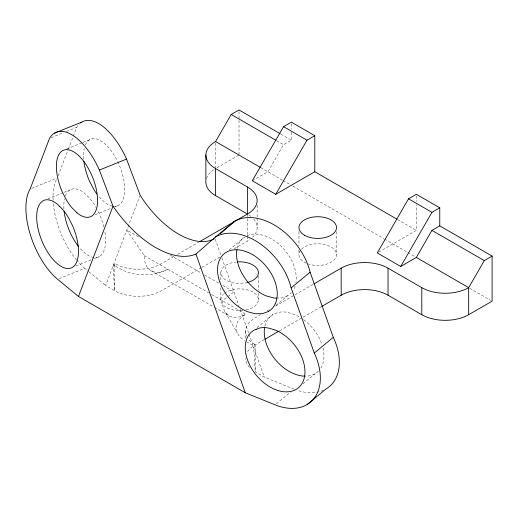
<?xml version="1.0" encoding="UTF-8"?>
<svg xmlns="http://www.w3.org/2000/svg" width="518" height="518" viewBox="0 0 518 518"><rect width="100%" height="100%" fill="white"/><g stroke="black" fill="none" stroke-linecap="round" stroke-linejoin="round"><path stroke-width="0.39" stroke-dasharray="2.59 1.94" d="M58.145 175.77L68.13 149.689M68.415 148.944L76.69 127.337A55.232 25.868 68 0 1 79.273 124.042M201.334 267.722L161.519 290.708A33.139 19.134 0 0 1 114.653 290.708L105.601 285.483L139.873 195.966M114.653 265.093L113.053 266.012L114.653 290.708L114.653 265.093L115.229 263.908L121.516 266.692A33.139 19.134 0 0 0 161.519 263.649L174.093 256.391M291.356 132.343L291.356 140.184L283.547 144.697L267.923 171.756L252.978 180.381M229.247 249.825L244.574 237.186M275.977 305.322L287.632 295.72A36.454 24.378 50.5 0 0 291.323 292.676M257.051 327.622L272.999 314.478L275.181 313.694A30.031 20.085 50.5 0 1 291.381 313.552L294.114 314.296A36.454 24.378 50.5 0 1 300.466 317.547M276.327 403.82L290.43 392.191M302.965 383.754L315.229 373.646M216.964 167.8L239.025 155.07M115.229 263.908L113.474 264.918L120.778 269.133A33.139 19.134 0 0 0 167.644 269.133A33.139 19.134 -60 0 1 144.211 255.601L126.813 230.07L139.426 237.354M177.583 254.377L198.543 242.275M202.033 267.314L220.195 256.831M234.168 248.763L247.436 241.103A33.139 19.134 0 0 0 250 239.439M260.839 314.543L255.251 317.767A33.139 19.134 0 0 0 246.672 336.247M267.126 310.91L269.917 309.298M275.505 306.073L313.228 284.291M378.671 252.124L416.33 230.38L416.33 204.727M294.114 389.16L264.297 377.104L255.251 371.885L255.251 346.264L254.804 344.489L253.056 345.506L245.752 341.284M264.329 339.581L255.251 344.826A33.139 19.134 0 0 0 246.672 353.399M279.701 330.711L320.914 306.915M255.251 346.264L253.652 347.19L255.251 371.885M51.01 137.717L63.481 132.673M66.414 131.488L76.69 127.337M66.822 148.97L82.226 142.741M82.958 142.444L89.562 139.776M31.611 188.384L57.291 178.004M47.928 198.834L63.338 192.605M64.07 192.307L69.943 189.938M95.208 214.73L110.612 208.501M115.015 206.721L118.687 205.238M76.036 265.902L91.44 259.673M94.373 258.488L99.514 256.41M59.046 278.652L84.725 268.272L88.41 271.309M287.632 295.72L281.468 297.986L277.48 298.044M280.892 134.143L291.356 140.184M276.567 140.669L283.547 144.697M397.423 219.464L416.33 230.38M260.696 167.579L282.368 180.096M283.068 180.497L290.054 184.531M292.851 186.15L383.741 238.617M384.434 239.025L415.196 256.786M469.729 288.267L490.701 300.375M170.247 255.147L201.075 272.947M204.578 274.967L218.59 283.055M222.792 285.483L234 291.958L222.319 300.699A33.139 19.134 -60 0 0 245.752 314.232A33.139 19.134 0 0 0 244.438 340.481M144.211 255.601L208.793 292.89M211.577 294.502L245.752 314.232M151.075 270.772L213.837 307.012M214.536 307.414L229.183 315.87M254.804 344.489L249.98 340.863A33.139 19.134 0 0 1 248.064 338.617M89.025 271.814L105.601 285.483M225.459 312.419L237.173 332.711M215.223 239.161L220.856 254.998M221.931 258.016L239.102 306.287M240.177 309.304L248.763 333.437M249.029 334.188L264.297 377.104M416.33 195.908L416.33 201.515M336.519 231.552L336.519 254.629M298.957 231.552L298.957 245.875M298.957 249.857L298.957 254.629M291.356 123.718L291.356 129.209M258.404 275.854L258.404 290.177M258.404 293.363L258.404 299.728M257.142 205.29L257.142 217.23M257.142 218.02L257.142 227.57M247.436 214.044L247.436 235.528M247.436 236.325L247.436 241.103M245.545 331.293L245.545 338.254M239.025 111.584L239.025 119.632M239.025 120.441L239.025 154.26M220.849 272.669L220.849 282.219M220.849 287.788L220.849 299.728M215.592 143.13L215.592 168.596M249.462 367.379A33.139 19.134 0 0 1 245.545 358.352M247.565 282.491A18.777 10.839 0 0 1 221.756 275.997A18.777 10.839 0 0 1 236.13 262.017M224.43 293.356A18.777 10.839 0 0 1 254.623 293.201A18.777 10.839 0 0 1 246.044 309.919M243.123 310.379A18.777 10.839 0 0 1 224.313 306.002A18.777 10.839 0 0 1 223.362 294.308M306.306 263.235A18.777 10.839 0 0 1 309.803 244.807A18.777 10.839 0 0 1 336.499 255.102A18.777 10.839 0 0 1 308.346 264.018M253.723 219.108A33.139 19.134 0 0 1 252.706 237.14M248.757 214.847A33.139 19.134 0 0 1 251.696 217.061M206.462 178.568A33.139 19.134 0 0 1 214.271 169.405M93.803 257.472A36.454 17.075 68 0 1 79.843 248.09M63.915 208.838A36.454 17.075 68 0 1 64.53 198.821M65.41 195.856A36.454 17.075 68 0 1 84.725 193.408L86.636 195.344A30.031 14.064 68 0 1 95.921 207.31M103.865 226.962A36.454 17.075 68 0 0 99.514 214.316L97.98 211.389A30.031 14.064 68 0 0 97.326 210.01M104.921 232.122A36.454 17.075 68 0 1 95.182 257.569M112.361 206.164A35.897 16.816 68 0 1 104.124 201.819L101.716 199.378A27.797 13.021 68 0 1 98.796 196.426M83.676 159.123A35.897 16.816 68 0 1 84.233 148.517M85.366 144.936A35.897 16.816 68 0 1 117.366 160.968M117.703 161.668A35.897 16.816 68 0 1 114.42 206.378M84.725 268.272A55.232 25.868 68 0 1 77.059 260.606M76.528 259.971A55.232 25.868 68 0 1 53.153 200.816M53.114 200.045A55.232 25.868 68 0 1 56.922 178.632M318.389 371.205A36.454 24.378 50.5 0 1 305.944 376.172M264.905 326.055A36.454 24.378 50.5 0 1 272.999 314.478M303.703 319.748A36.454 24.378 50.5 0 1 322.092 344.975M322.954 348.018A36.454 24.378 50.5 0 1 320.389 368.816M323.433 390.261A55.232 36.94 50.5 0 1 297.254 390.319M237.173 248.329A36.454 24.378 50.5 0 1 244.515 237.108M247.092 235.69A36.454 24.378 50.5 0 1 280.983 246.108A36.454 24.378 50.5 0 1 295.927 282.64M295.059 286.169A36.454 24.378 50.5 0 1 293.156 290.242"/><path stroke-width="0.78" d="M78.458 296.458L113.008 206.196L99.378 170.059A55.232 25.868 68 0 0 49.54 138.306L30.141 188.979A55.232 25.868 68 0 0 57.582 279.247L78.458 296.458L245.292 392.78L275.103 404.83A55.232 36.94 50.5 0 0 314.284 353.023L333.294 337.354L310.114 272.196A55.232 36.94 50.5 0 0 234.414 221.38L215.41 237.05L195.946 254.079L245.292 392.78M215.592 168.596L247.436 186.985A33.139 19.134 0 0 1 247.436 214.044L215.592 195.655L215.592 168.596A33.139 19.134 0 0 1 215.592 141.537L231.209 114.478L239.025 109.971L280.193 133.741M314.789 171.756L314.789 135.677L291.356 122.144L283.547 126.657L252.298 180.776L275.731 194.302L314.789 171.756L396.723 219.056M275.731 194.302L306.98 140.184L314.789 135.677M439.769 225.867L439.769 207.828L416.33 194.302L408.521 198.808L377.279 252.926L400.712 266.459L416.33 257.44L431.954 230.38L439.769 225.867L492.1 256.086L492.1 301.185L468.667 314.711A33.139 19.134 0 0 1 421.801 314.711L388.04 295.215A33.139 19.134 0 0 0 341.174 295.215L321.613 306.514M400.712 266.459L431.954 212.341L439.769 207.828M492.1 256.086L484.291 260.593L468.667 287.652L468.667 314.711M220.428 233.618L234.414 221.38M314.284 353.023L291.103 287.866L310.114 272.196M307.096 404.558L326.1 388.882A55.232 36.94 50.5 0 0 333.294 337.354M199.935 241.466L247.436 214.044L247.436 186.985M313.927 283.89L341.174 268.162A33.139 19.134 0 0 1 388.04 268.162L421.801 287.652A33.139 19.134 0 0 0 468.667 287.652L416.33 257.44M265.028 339.18L279.001 331.112M54.578 133.12L81.721 122.144M99.378 170.059L126.528 159.084L140.151 195.221A74.352 39.737 56.6 0 0 164.834 224.229C172.882 231.093 182.019 237.082 192.249 240.054A74.352 39.737 56.6 0 0 214.297 238.779M276.677 298.057L274.281 298.096L266.556 296.024A36.454 24.378 50.5 0 1 236.894 249.754M283.547 126.657L306.98 140.184M408.521 198.808L431.954 212.341M231.209 114.478L275.867 140.261M431.954 230.38L484.291 260.593M215.592 141.537L260.25 167.32M421.801 287.652L421.801 314.711M388.04 268.162L388.04 295.215M341.174 268.162L341.174 295.215M205.879 155.07L205.879 182.129A33.139 19.134 0 0 0 215.592 195.655M195.946 254.079A88.876 47.501 56.6 0 1 113.008 206.196M237.529 261.894A18.777 10.839 0 0 1 257.705 269.729A18.777 10.839 0 0 1 247.565 282.491M96.918 194.095A27.797 13.021 68 0 1 91.492 184.926L89.562 181.229A35.897 16.816 68 0 1 83.903 161.389M78.367 246.283A36.454 17.075 68 0 1 64.109 211.117M80.465 123.006A55.232 25.868 68 0 1 126.528 159.084M215.41 237.05A55.232 36.94 50.5 0 1 291.103 287.866M305.134 376.178A36.454 24.378 50.5 0 1 275.453 359.757A36.454 24.378 50.5 0 1 264.62 327.48M268.622 311.389L262.464 313.662L255.277 313.766L247.552 311.7A36.454 24.378 50.5 0 1 218.518 262.639A36.454 24.378 50.5 0 1 262.199 262.004A36.454 24.378 50.5 0 1 268.622 311.389M256.17 329.364L253.988 330.154A36.454 24.378 50.5 0 0 260.172 379.474A36.454 24.378 50.5 0 0 303.949 379.098A36.454 24.378 50.5 0 0 275.103 329.972L272.371 329.228A30.031 20.085 50.5 0 0 256.17 329.364M76.975 212.794L74.566 210.353A27.797 13.021 68 0 1 64.349 195.901L62.419 192.197A35.897 16.816 68 0 1 66.68 149.605A35.897 16.816 68 0 1 96.866 192.295A35.897 16.816 68 0 1 76.975 212.794M59.492 206.319L57.582 204.383A36.454 17.075 68 0 0 37.387 225.201A36.454 17.075 68 0 0 68.033 268.544A36.454 17.075 68 0 0 72.365 225.291L70.837 222.364A30.031 14.064 68 0 0 59.492 206.319M304.461 235.237A18.777 10.839 0 0 0 335.878 230.38A18.777 10.839 0 0 0 312.878 217.1A18.777 10.839 0 0 0 304.461 235.237"/></g></svg>
